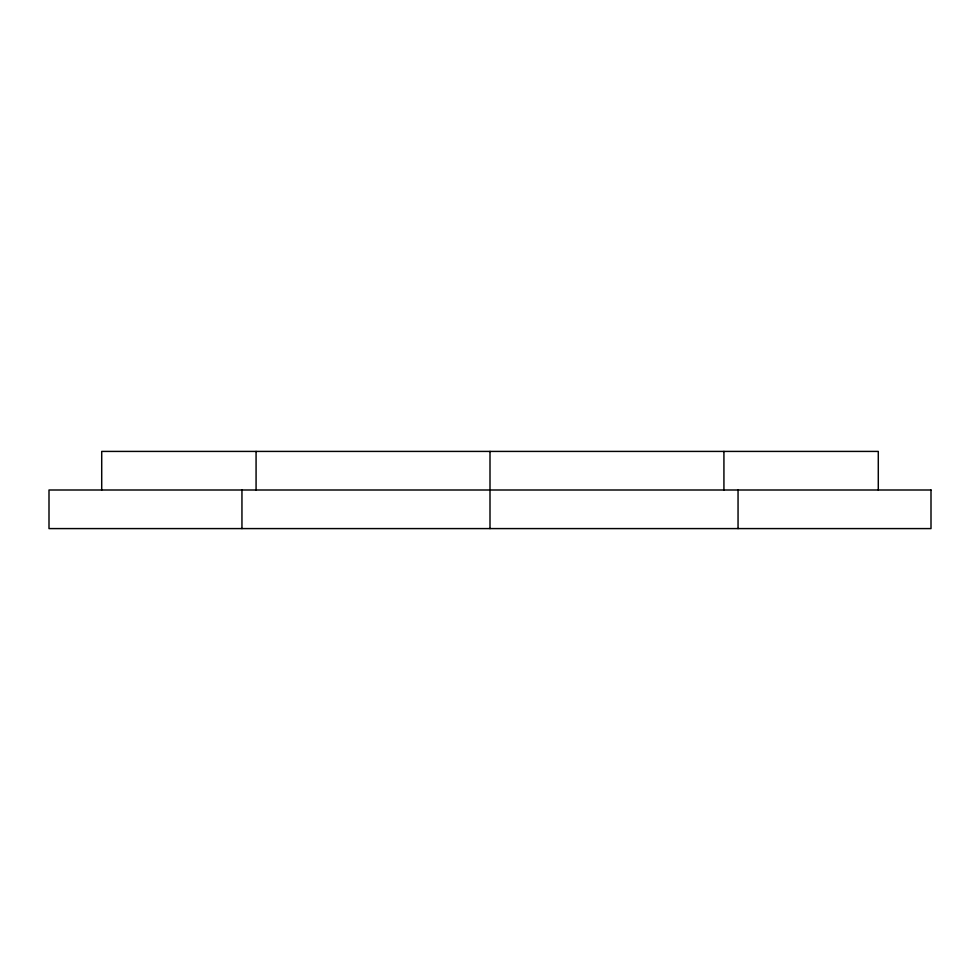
<?xml version="1.0" encoding="UTF-8"?>
<svg xmlns="http://www.w3.org/2000/svg" width="980" height="980" viewBox="0 0 980 980"><rect width="100%" height="100%" fill="white"/><g stroke="black" fill="none" stroke-linecap="round" stroke-linejoin="round"><path stroke-width="1.47" d="M878.288 490L878.288 451.413L101.712 451.413L101.712 490M738.05 490L738.05 528.588M723.926 451.413L723.926 490M490 451.413L490 528.588M256.074 451.413L256.074 490M241.95 490L241.95 528.588M931 490L49 490L49 528.588L931 528.588L931 490"/></g></svg>
